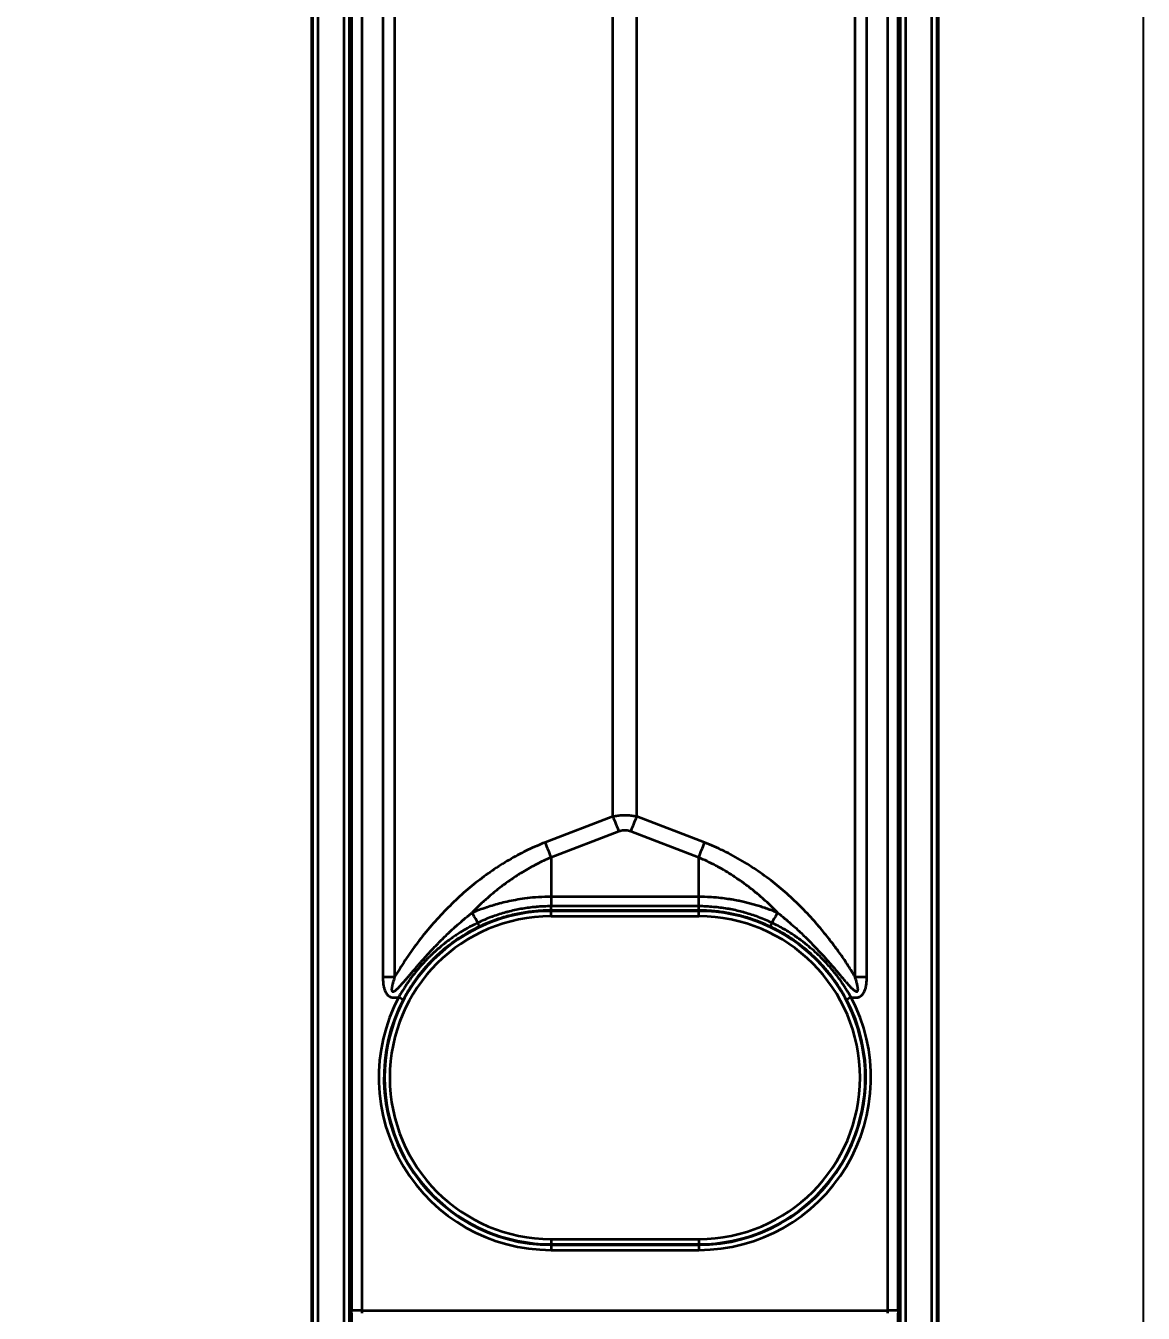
# Model space of a CAD drawing. Header units: millimetres. Extents: x 101 to 3000, y 150 to 4305.
# Drawn here: x 1036.5 to 1143.9, y 2972.5 to 3096.2 of the extents above; entities that cross this region are included whole.
import ezdxf

# ---------------------------------------------------------------- set-up
doc = ezdxf.new("R2010")
doc.units = ezdxf.units.MM
doc.header["$LTSCALE"] = 15
for name, color, linetype, lineweight in [('_Sichtbarkanten', 7, 'Continuous', 25), ('Bemaßung (ISO)', 7, 'Continuous', 25), ('Sichtbar schmal (ISO)', 7, 'Continuous', 35)]:
    doc.layers.add(name, color=color, linetype=linetype, lineweight=lineweight)
doc.styles.add('Notiztext (DIN)', font='verdana.ttf')
doc.dimstyles.new('Standard (DIN)', dxfattribs={"dimscale": 15, "dimtxt": 2.5, "dimasz": 2.5, "dimexe": 2, "dimexo": 4, "dimgap": 0.5, "dimtad": 1, "dimdec": 1, "dimrnd": 1e-08, "dimtxsty": 'Notiztext (DIN)', "dimcen": 0.09, "dimclrd": 256, "dimclre": 256, "dimclrt": 256, "dimadec": 0, "dimazin": 2, "dimtfac": 1, "dimtmove": 0, "dimatfit": 3, "dimfxl": 0, "dimtolj": 1, "dimtzin": 0, "dimlwd": -1, "dimlwe": -1, "dimarcsym": 0})

# ---------------------------------------------------------------- blocks, each defined once
blk = doc.blocks.new('*D76')
at = {"layer": 'Bemaßung (ISO)', "transparency": 16777216}
for p, q in [((973.93, 3475.15), (790.43, 3475.15)), ((820.43, 3437.65), (820.43, 2912.65)), ((1008.97, 2875.15), (790.43, 2875.15))]:
    blk.add_line(p, q, dxfattribs=at)
for points in [[(814.18, 3437.65), (826.68, 3437.65), (820.43, 3475.15)], [(814.18, 2912.65), (826.68, 2912.65), (820.43, 2875.15)]]:
    blk.add_solid(points, dxfattribs=at)
at = {"layer": 'Defpoints', "color": 0, "transparency": 16777216}
for p in [(1033.93, 3475.15), (820.43, 2875.15), (1068.97, 2875.15)]:
    blk.add_point(p, dxfattribs=at)
at = {"layer": 'Bemaßung (ISO)', "transparency": 16777216, "insert": (773.89, 3129.39), "char_height": 37.5, "attachment_point": 1, "rotation": 90, "style": 'Notiztext (DIN)'}
blk.add_mtext('\\A1;600', dxfattribs=at)
blk = doc.blocks.new('*D78')
at = {"layer": 'Bemaßung (ISO)', "transparency": 16777216}
for p, q in [((1009.08, 3425.14), (911.85, 3425.14)), ((941.85, 2362.66), (941.85, 3387.64)), ((1009.08, 2325.16), (911.85, 2325.16))]:
    blk.add_line(p, q, dxfattribs=at)
for points in [[(935.6, 3387.64), (948.1, 3387.64), (941.85, 3425.14)], [(935.6, 2362.66), (948.1, 2362.66), (941.85, 2325.16)]]:
    blk.add_solid(points, dxfattribs=at)
at = {"layer": 'Defpoints', "color": 0, "transparency": 16777216}
for p in [(941.85, 3425.14), (1069.08, 3425.14), (1069.08, 2325.16)]:
    blk.add_point(p, dxfattribs=at)
at = {"layer": 'Bemaßung (ISO)', "transparency": 16777216, "insert": (895.31, 2814.77), "char_height": 37.5, "attachment_point": 1, "rotation": 90, "style": 'Notiztext (DIN)'}
blk.add_mtext('\\A1;1100', dxfattribs=at)

msp = doc.modelspace()

# ---------------------------------------------------------------- linework, layer by layer
at = {"layer": '_Sichtbarkanten'}
for p, q in [((1143.93, 3475.15), (1143.93, 2275.15)), ((1063.93, 2328.35), (1063.93, 3421.95)), ((1124.23, 3421.95), (1124.23, 2328.35))]:
    msp.add_line(p, q, dxfattribs=at)
at = {"layer": 'Sichtbar schmal (ISO)'}
for p, q in [((1064.07, 2327.14), (1064.07, 3423.16)), ((1064.57, 3423.16), (1064.57, 2327.14)), ((1067.08, 2327.15), (1067.08, 3423.14)), ((1067.58, 3423.14), (1067.58, 2327.15)), ((1067.76, 3422.96), (1067.8, 2972.76)), ((1068.76, 3422.97), (1068.8, 2972.77)), ((1119.35, 2972.77), (1119.39, 3422.97)), ((1120.35, 2972.76), (1120.39, 3422.96)), ((1120.57, 2327.15), (1120.57, 3423.14)), ((1121.07, 3423.14), (1121.07, 2327.15)), ((1123.58, 2327.14), (1123.58, 3423.16)), ((1124.08, 3423.16), (1124.08, 2327.14)), ((1070.8, 3180.47), (1070.8, 3004.83)), ((1071.94, 3180.47), (1071.94, 3004.83)), ((1116.21, 3004.83), (1116.21, 3180.47)), ((1117.35, 3004.83), (1117.35, 3180.47)), ((1092.93, 3020.24), (1092.93, 3165.05)), ((1095.22, 3020.24), (1095.22, 3165.05)), ((1092.93, 3020.24), (1086.41, 3017.75)), ((1101.74, 3017.75), (1095.22, 3020.24)), ((1093.5, 3018.8), (1086.98, 3016.31)), ((1101.17, 3016.31), (1094.65, 3018.8)), ((1086.98, 3016.31), (1086.98, 3012.56)), ((1101.17, 3016.31), (1101.17, 3012.56)), ((1086.98, 3012.56), (1086.98, 3011.62)), ((1086.98, 3012.56), (1101.17, 3012.56)), ((1101.17, 3012.56), (1101.17, 3011.62)), ((1101.17, 3011.62), (1086.98, 3011.62)), ((1086.98, 3011.22), (1086.98, 3011.15)), ((1101.18, 3011.22), (1086.98, 3011.22)), ((1101.18, 3011.15), (1086.98, 3011.15)), ((1086.98, 3010.65), (1086.98, 3011.15)), ((1101.18, 3010.65), (1086.98, 3010.65)), ((1101.18, 3011.22), (1101.18, 3011.15)), ((1101.18, 3010.65), (1101.18, 3011.15)), ((1086.98, 2979.64), (1101.18, 2979.64)), ((1086.98, 2979.64), (1086.98, 2979.14)), ((1086.98, 2979.14), (1101.18, 2979.14)), ((1086.98, 2979.08), (1086.98, 2979.14)), ((1086.98, 2979.08), (1101.18, 2979.08)), ((1086.98, 2979.08), (1086.98, 2978.58)), ((1086.98, 2978.58), (1101.18, 2978.58)), ((1101.18, 2979.64), (1101.18, 2979.14)), ((1101.18, 2979.08), (1101.18, 2979.14)), ((1101.18, 2979.08), (1101.18, 2978.58)), ((1067.8, 2972.51), (1067.8, 2951.27)), ((1068.8, 2972.77), (1119.35, 2972.77)), ((1068.8, 2972.77), (1068.8, 2972.51)), ((1119.35, 2972.51), (1119.35, 2972.77)), ((1120.35, 2951.27), (1120.35, 2972.51))]:
    msp.add_line(p, q, dxfattribs=at)
for centre, radius, start, end in [((1086.98, 2995.15), 16.01, 90, 270), ((1086.98, 2995.15), 15.51, 90, 270), ((1101.18, 2995.15), 16.01, 270, 90), ((1101.18, 2995.15), 15.51, 270, 90), ((1086.98, 2995.15), 16.07, 152.1013, 270), ((1101.18, 2995.15), 16.07, 270, 27.8987)]:
    msp.add_arc(centre, radius, start, end, dxfattribs=at)
for centre, major_axis, ratio, start_param, end_param in [((1093.5, 3020.27), (1.79, -4.67), 0.108522, 4.67649, 4.988987), ((1094.65, 3020.27), (-1.79, -4.67), 0.108522, 1.294198, 1.606695), ((1086.98, 3017.77), (1.79, -4.67), 0.108522, 4.67649, 4.988987), ((1101.17, 3017.77), (-1.79, -4.67), 0.108522, 1.294199, 1.606695), ((1080.93, 3008.13), (4.74, -8.81), 0.002481, 1.786532, 1.903747), ((1086.98, 3011.72), (-0.005, -0.5), 0.011364, 0.017589, 1.371233), ((1107.22, 3008.13), (-4.74, -8.81), 0.002481, 4.379443, 4.496653), ((1079.89, 3010.12), (0.214, -0.452), 0.008852, 0.017454, 1.355226), ((1108.26, 3010.12), (-0.214, -0.452), 0.008851, 4.927961, 6.265731), ((1070.8, 3004.77), (-10, 0), 0.005236, 4.598022, 4.712389), ((1117.35, 3004.77), (10, 0), 0.005236, 1.570796, 1.685164), ((1086.98, 2995.15), (-11.14, -12.26), 0.999999, 4.962786, 7.020508), ((1072.33, 3002.9), (0.442, -0.234), 0.004626, 4.714841, 6.265732), ((1101.18, 2995.15), (-11.77, 11.66), 0.999999, 2.351668, 4.409388), ((1115.82, 3002.9), (-0.442, -0.234), 0.004631, 0.017453, 1.568349), ((1068.8, 2972.76), (-1, 0), 0.005236, 4.712384, 6.265732), ((1066.85, 2972.49), (0, 51.66), 0.018401, 4.712669, 4.717636), ((1119.35, 2972.76), (1, 0), 0.005236, 0.017454, 1.570801), ((1121.3, 2972.49), (0, 51.65), 0.018399, 1.565548, 1.570516)]:
    msp.add_ellipse(centre, major_axis=major_axis, ratio=ratio, start_param=start_param, end_param=end_param, dxfattribs=at)
for points, knots in [([(1095.22, 3020.24), (1095.06, 3020.27), (1094.91, 3020.29), (1094.75, 3020.31), (1094.6, 3020.33), (1094.45, 3020.34), (1094.3, 3020.34), (1094.15, 3020.35), (1094, 3020.35), (1093.85, 3020.34), (1093.7, 3020.34), (1093.55, 3020.33), (1093.4, 3020.31), (1093.24, 3020.29), (1093.09, 3020.27), (1092.93, 3020.24)], [0.000001, 0.000001, 0.000001, 0.000001, 0.2, 0.2, 0.2, 0.4, 0.4, 0.4, 0.6, 0.6, 0.6, 0.8, 0.8, 0.8, 1, 1, 1, 1]), ([(1094.65, 3018.8), (1094.57, 3018.83), (1094.41, 3018.88), (1094.19, 3018.91), (1093.96, 3018.91), (1093.74, 3018.88), (1093.58, 3018.83), (1093.5, 3018.8)], [0.0000019, 0.0000019, 0.0000019, 0.0000019, 0.2, 0.4, 0.6, 0.8, 1, 1, 1, 1]), ([(1116.21, 3004.83), (1116, 3005.18), (1115.56, 3005.9), (1114.82, 3007.01), (1113.95, 3008.2), (1112.91, 3009.5), (1111.66, 3010.91), (1110.23, 3012.34), (1108.69, 3013.68), (1107.13, 3014.86), (1105.42, 3015.98), (1103.58, 3016.98), (1102.36, 3017.51), (1101.74, 3017.75)], [0, 0, 0, 0, 0.0909091, 0.1818182, 0.2727273, 0.3636364, 0.4545455, 0.5454545, 0.6363636, 0.7272727, 0.8181818, 0.9090909, 1, 1, 1, 1]), ([(1086.98, 3016.31), (1086.5, 3016.11), (1086.02, 3015.89), (1085.55, 3015.64), (1085.5, 3015.62), (1085.46, 3015.6), (1085.41, 3015.57), (1084.98, 3015.35), (1084.55, 3015.1), (1084.13, 3014.84), (1084.04, 3014.79), (1083.95, 3014.73), (1083.86, 3014.67), (1083.48, 3014.43), (1083.1, 3014.18), (1082.73, 3013.91), (1082.59, 3013.81), (1082.46, 3013.71), (1082.32, 3013.61), (1082, 3013.36), (1081.68, 3013.11), (1081.37, 3012.85), (1081.19, 3012.7), (1081, 3012.54), (1080.83, 3012.38), (1080.56, 3012.15), (1080.3, 3011.91), (1080.05, 3011.67), (1079.83, 3011.46), (1079.61, 3011.24), (1079.4, 3011.02)], [0, 0, 0, 0, 0.182625, 0.182625, 0.182625, 0.2, 0.2, 0.2, 0.364832, 0.364832, 0.364832, 0.4, 0.4, 0.4, 0.545867, 0.545867, 0.545867, 0.6, 0.6, 0.6, 0.726433, 0.726433, 0.726433, 0.8, 0.8, 0.8, 0.907564, 0.907564, 0.907564, 1, 1, 1, 1]), ([(1108.75, 3011.02), (1108.53, 3011.25), (1108.3, 3011.47), (1108.08, 3011.69), (1107.86, 3011.9), (1107.64, 3012.11), (1107.41, 3012.31), (1107.13, 3012.56), (1106.84, 3012.81), (1106.54, 3013.05), (1106.37, 3013.19), (1106.19, 3013.33), (1106, 3013.48), (1105.63, 3013.76), (1105.25, 3014.03), (1104.86, 3014.3), (1104.73, 3014.39), (1104.6, 3014.48), (1104.47, 3014.56), (1104, 3014.86), (1103.52, 3015.15), (1103.03, 3015.42), (1102.97, 3015.45), (1102.9, 3015.49), (1102.83, 3015.52), (1102.28, 3015.82), (1101.72, 3016.08), (1101.17, 3016.31)], [0.0000008, 0.0000008, 0.0000008, 0.0000008, 0.102028, 0.102028, 0.102028, 0.2, 0.2, 0.2, 0.3250928, 0.3250928, 0.3250928, 0.4, 0.4, 0.4, 0.550481, 0.550481, 0.550481, 0.6, 0.6, 0.6, 0.7753788, 0.7753788, 0.7753788, 0.8, 0.8, 0.8, 1, 1, 1, 1]), ([(1079.4, 3011.02), (1079.63, 3011.12), (1079.86, 3011.21), (1080.09, 3011.3), (1080.32, 3011.38), (1080.55, 3011.46), (1080.78, 3011.54), (1080.79, 3011.54), (1080.79, 3011.54), (1080.8, 3011.54), (1081.02, 3011.62), (1081.25, 3011.69), (1081.47, 3011.76), (1081.48, 3011.76), (1081.49, 3011.76), (1081.5, 3011.76), (1081.73, 3011.83), (1081.95, 3011.89), (1082.18, 3011.95), (1082.19, 3011.95), (1082.2, 3011.96), (1082.21, 3011.96), (1082.45, 3012.02), (1082.69, 3012.08), (1082.95, 3012.13), (1082.95, 3012.13), (1082.96, 3012.13), (1082.97, 3012.14), (1083.23, 3012.19), (1083.5, 3012.24), (1083.79, 3012.29), (1084.08, 3012.34), (1084.39, 3012.39), (1084.71, 3012.42), (1084.72, 3012.43), (1084.73, 3012.43), (1084.74, 3012.43), (1085.06, 3012.47), (1085.4, 3012.5), (1085.77, 3012.52), (1085.78, 3012.52), (1085.79, 3012.52), (1085.8, 3012.52), (1086.17, 3012.55), (1086.57, 3012.56), (1086.98, 3012.56)], [0, 0, 0, 0, 0.111111, 0.111111, 0.111111, 0.220099, 0.220099, 0.220099, 0.222222, 0.222222, 0.222222, 0.328774, 0.328774, 0.328774, 0.333333, 0.333333, 0.333333, 0.43952, 0.43952, 0.43952, 0.444444, 0.444444, 0.444444, 0.552363, 0.552363, 0.552363, 0.555556, 0.555556, 0.555556, 0.666667, 0.666667, 0.666667, 0.777778, 0.777778, 0.777778, 0.780862, 0.780862, 0.780862, 0.888889, 0.888889, 0.888889, 0.892355, 0.892355, 0.892355, 1, 1, 1, 1]), ([(1101.17, 3012.56), (1101.56, 3012.56), (1101.93, 3012.55), (1102.28, 3012.53), (1102.32, 3012.52), (1102.35, 3012.52), (1102.38, 3012.52), (1102.7, 3012.5), (1103, 3012.47), (1103.28, 3012.44), (1103.33, 3012.44), (1103.38, 3012.43), (1103.44, 3012.42), (1103.69, 3012.39), (1103.93, 3012.36), (1104.16, 3012.32), (1104.23, 3012.31), (1104.29, 3012.3), (1104.36, 3012.29), (1104.57, 3012.26), (1104.77, 3012.22), (1104.96, 3012.18), (1105.03, 3012.17), (1105.11, 3012.15), (1105.18, 3012.14), (1105.36, 3012.1), (1105.53, 3012.06), (1105.7, 3012.02), (1105.78, 3012), (1105.86, 3011.98), (1105.93, 3011.96), (1106.1, 3011.92), (1106.26, 3011.88), (1106.41, 3011.83), (1106.49, 3011.81), (1106.57, 3011.79), (1106.65, 3011.76), (1106.81, 3011.72), (1106.97, 3011.67), (1107.13, 3011.62), (1107.2, 3011.59), (1107.28, 3011.57), (1107.35, 3011.54), (1107.54, 3011.48), (1107.72, 3011.42), (1107.9, 3011.35), (1107.95, 3011.33), (1108, 3011.32), (1108.06, 3011.3), (1108.29, 3011.21), (1108.52, 3011.12), (1108.75, 3011.02)], [0, 0, 0, 0, 0.1016443, 0.1016443, 0.1016443, 0.1111111, 0.1111111, 0.1111111, 0.2044614, 0.2044614, 0.2044614, 0.2222222, 0.2222222, 0.2222222, 0.3083534, 0.3083534, 0.3083534, 0.3333333, 0.3333333, 0.3333333, 0.4135371, 0.4135371, 0.4135371, 0.4444444, 0.4444444, 0.4444444, 0.5207013, 0.5207013, 0.5207013, 0.5555556, 0.5555556, 0.5555556, 0.629611, 0.629611, 0.629611, 0.6666667, 0.6666667, 0.6666667, 0.7421146, 0.7421146, 0.7421146, 0.7777778, 0.7777778, 0.7777778, 0.8634349, 0.8634349, 0.8634349, 0.8888889, 0.8888889, 0.8888889, 0.9999989, 0.9999989, 0.9999989, 0.9999989]), ([(1071.94, 3004.83), (1071.92, 3004.76), (1071.9, 3004.69), (1071.88, 3004.63), (1071.86, 3004.57), (1071.84, 3004.51), (1071.82, 3004.46), (1071.8, 3004.4), (1071.79, 3004.35), (1071.77, 3004.3), (1071.77, 3004.29), (1071.77, 3004.29), (1071.77, 3004.28), (1071.76, 3004.24), (1071.75, 3004.19), (1071.73, 3004.15), (1071.73, 3004.14), (1071.73, 3004.14), (1071.73, 3004.13), (1071.72, 3004.09), (1071.71, 3004.05), (1071.7, 3004.01), (1071.7, 3004.01), (1071.7, 3004), (1071.7, 3004), (1071.69, 3003.96), (1071.69, 3003.92), (1071.68, 3003.89), (1071.68, 3003.89), (1071.68, 3003.88), (1071.68, 3003.88), (1071.67, 3003.84), (1071.67, 3003.81), (1071.66, 3003.78), (1071.66, 3003.78), (1071.66, 3003.77), (1071.66, 3003.77), (1071.66, 3003.74), (1071.66, 3003.71), (1071.65, 3003.69), (1071.65, 3003.68), (1071.65, 3003.68), (1071.65, 3003.67), (1071.65, 3003.65), (1071.65, 3003.63), (1071.65, 3003.61), (1071.65, 3003.6), (1071.66, 3003.6), (1071.66, 3003.59), (1071.66, 3003.57), (1071.66, 3003.55), (1071.66, 3003.54), (1071.66, 3003.53), (1071.66, 3003.53), (1071.66, 3003.53), (1071.67, 3003.51), (1071.67, 3003.5), (1071.68, 3003.49), (1071.68, 3003.48), (1071.68, 3003.48), (1071.68, 3003.48), (1071.69, 3003.47), (1071.69, 3003.46), (1071.7, 3003.45), (1071.71, 3003.44), (1071.71, 3003.43), (1071.72, 3003.43), (1071.73, 3003.43), (1071.73, 3003.43), (1071.73, 3003.42), (1071.74, 3003.42), (1071.75, 3003.42), (1071.76, 3003.42), (1071.76, 3003.42), (1071.77, 3003.42), (1071.77, 3003.42), (1071.78, 3003.42), (1071.79, 3003.42), (1071.8, 3003.42), (1071.81, 3003.42), (1071.81, 3003.42), (1071.82, 3003.42), (1071.83, 3003.43), (1071.84, 3003.43), (1071.86, 3003.44), (1071.87, 3003.44), (1071.87, 3003.44), (1071.88, 3003.45), (1071.9, 3003.45), (1071.91, 3003.46), (1071.93, 3003.47), (1071.94, 3003.48), (1071.95, 3003.48), (1071.95, 3003.49), (1071.97, 3003.5), (1071.99, 3003.51), (1072.01, 3003.53), (1072.02, 3003.53), (1072.03, 3003.54), (1072.04, 3003.55), (1072.06, 3003.57), (1072.08, 3003.58), (1072.09, 3003.6), (1072.11, 3003.61), (1072.12, 3003.62), (1072.14, 3003.63), (1072.15, 3003.65), (1072.17, 3003.67), (1072.19, 3003.69), (1072.21, 3003.7), (1072.22, 3003.72), (1072.24, 3003.73), (1072.26, 3003.75), (1072.28, 3003.77), (1072.3, 3003.79), (1072.32, 3003.81), (1072.34, 3003.83), (1072.35, 3003.85), (1072.37, 3003.87), (1072.39, 3003.89), (1072.42, 3003.91), (1072.44, 3003.93), (1072.46, 3003.95), (1072.48, 3003.98), (1072.5, 3004), (1072.52, 3004.02), (1072.54, 3004.05), (1072.56, 3004.07), (1072.58, 3004.09), (1072.61, 3004.12), (1072.63, 3004.14), (1072.65, 3004.17), (1072.67, 3004.19), (1072.7, 3004.22), (1072.72, 3004.25), (1072.75, 3004.28), (1072.77, 3004.3), (1072.79, 3004.33), (1072.82, 3004.36), (1072.85, 3004.39), (1072.87, 3004.42), (1072.9, 3004.46), (1072.93, 3004.48), (1072.95, 3004.51), (1072.97, 3004.54), (1073.01, 3004.58), (1073.04, 3004.61), (1073.07, 3004.65), (1073.1, 3004.68), (1073.12, 3004.71), (1073.15, 3004.74), (1073.18, 3004.78), (1073.22, 3004.82), (1073.26, 3004.87), (1073.28, 3004.9), (1073.31, 3004.93), (1073.33, 3004.96), (1073.37, 3005.01), (1073.42, 3005.06), (1073.46, 3005.11), (1073.49, 3005.14), (1073.51, 3005.17), (1073.54, 3005.2), (1073.59, 3005.26), (1073.63, 3005.31), (1073.68, 3005.37), (1073.71, 3005.4), (1073.74, 3005.43), (1073.77, 3005.47), (1073.82, 3005.53), (1073.87, 3005.59), (1073.93, 3005.65), (1073.96, 3005.69), (1073.99, 3005.72), (1074.01, 3005.75), (1074.07, 3005.82), (1074.14, 3005.9), (1074.2, 3005.97), (1074.23, 3006), (1074.26, 3006.04), (1074.29, 3006.07), (1074.36, 3006.15), (1074.43, 3006.23), (1074.5, 3006.31), (1074.53, 3006.35), (1074.56, 3006.38), (1074.59, 3006.42), (1074.67, 3006.5), (1074.75, 3006.59), (1074.83, 3006.69), (1074.87, 3006.72), (1074.9, 3006.76), (1074.93, 3006.79), (1075.02, 3006.89), (1075.11, 3006.99), (1075.2, 3007.09), (1075.23, 3007.12), (1075.26, 3007.16), (1075.3, 3007.19), (1075.39, 3007.3), (1075.5, 3007.41), (1075.61, 3007.52), (1075.64, 3007.56), (1075.67, 3007.59), (1075.7, 3007.62), (1075.81, 3007.74), (1075.93, 3007.86), (1076.05, 3007.99), (1076.09, 3008.02), (1076.12, 3008.05), (1076.15, 3008.09), (1076.28, 3008.22), (1076.41, 3008.36), (1076.56, 3008.5), (1076.59, 3008.53), (1076.62, 3008.56), (1076.65, 3008.59), (1076.8, 3008.74), (1076.96, 3008.89), (1077.12, 3009.04), (1077.15, 3009.07), (1077.18, 3009.1), (1077.22, 3009.13), (1077.39, 3009.3), (1077.57, 3009.46), (1077.76, 3009.64), (1077.79, 3009.66), (1077.82, 3009.69), (1077.85, 3009.72), (1078.05, 3009.9), (1078.27, 3010.08), (1078.49, 3010.27), (1078.52, 3010.3), (1078.55, 3010.32), (1078.58, 3010.35), (1078.81, 3010.55), (1079.06, 3010.75), (1079.32, 3010.96), (1079.35, 3010.98), (1079.37, 3011), (1079.4, 3011.02)], [0.0000001, 0.0000001, 0.0000001, 0.0000001, 0.0238095, 0.0238095, 0.0238095, 0.047619, 0.047619, 0.047619, 0.0714286, 0.0714286, 0.0714286, 0.0730127, 0.0730127, 0.0730127, 0.0952381, 0.0952381, 0.0952381, 0.0973507, 0.0973507, 0.0973507, 0.1190476, 0.1190476, 0.1190476, 0.1216896, 0.1216896, 0.1216896, 0.1428571, 0.1428571, 0.1428571, 0.1460276, 0.1460276, 0.1460276, 0.1666667, 0.1666667, 0.1666667, 0.1703621, 0.1703621, 0.1703621, 0.1904762, 0.1904762, 0.1904762, 0.1946987, 0.1946987, 0.1946987, 0.2142857, 0.2142857, 0.2142857, 0.2190284, 0.2190284, 0.2190284, 0.2380952, 0.2380952, 0.2380952, 0.2433864, 0.2433864, 0.2433864, 0.2619048, 0.2619048, 0.2619048, 0.2677376, 0.2677376, 0.2677376, 0.2857143, 0.2857143, 0.2857143, 0.3095238, 0.3095238, 0.3095238, 0.3164236, 0.3164236, 0.3164236, 0.3333333, 0.3333333, 0.3333333, 0.3406994, 0.3406994, 0.3406994, 0.3571429, 0.3571429, 0.3571429, 0.3650638, 0.3650638, 0.3650638, 0.3809524, 0.3809524, 0.3809524, 0.3893975, 0.3893975, 0.3893975, 0.4047619, 0.4047619, 0.4047619, 0.4137375, 0.4137375, 0.4137375, 0.4285714, 0.4285714, 0.4285714, 0.4380692, 0.4380692, 0.4380692, 0.452381, 0.452381, 0.452381, 0.4624086, 0.4624086, 0.4624086, 0.4761905, 0.4761905, 0.4761905, 0.486752, 0.486752, 0.486752, 0.5, 0.5, 0.5, 0.5110934, 0.5110934, 0.5110934, 0.5238095, 0.5238095, 0.5238095, 0.5354248, 0.5354248, 0.5354248, 0.547619, 0.547619, 0.547619, 0.5597604, 0.5597604, 0.5597604, 0.5714286, 0.5714286, 0.5714286, 0.5840976, 0.5840976, 0.5840976, 0.5952381, 0.5952381, 0.5952381, 0.6084343, 0.6084343, 0.6084343, 0.6190476, 0.6190476, 0.6190476, 0.6327721, 0.6327721, 0.6327721, 0.6428571, 0.6428571, 0.6428571, 0.6571107, 0.6571107, 0.6571107, 0.6666667, 0.6666667, 0.6666667, 0.6814471, 0.6814471, 0.6814471, 0.6904762, 0.6904762, 0.6904762, 0.7057831, 0.7057831, 0.7057831, 0.7142857, 0.7142857, 0.7142857, 0.7301199, 0.7301199, 0.7301199, 0.7380952, 0.7380952, 0.7380952, 0.7544561, 0.7544561, 0.7544561, 0.7619048, 0.7619048, 0.7619048, 0.7787963, 0.7787963, 0.7787963, 0.7857143, 0.7857143, 0.7857143, 0.8031373, 0.8031373, 0.8031373, 0.8095238, 0.8095238, 0.8095238, 0.8274718, 0.8274718, 0.8274718, 0.8333333, 0.8333333, 0.8333333, 0.8518048, 0.8518048, 0.8518048, 0.8571429, 0.8571429, 0.8571429, 0.8761424, 0.8761424, 0.8761424, 0.8809524, 0.8809524, 0.8809524, 0.9004803, 0.9004803, 0.9004803, 0.9047619, 0.9047619, 0.9047619, 0.9248188, 0.9248188, 0.9248188, 0.9285714, 0.9285714, 0.9285714, 0.9491553, 0.9491553, 0.9491553, 0.952381, 0.952381, 0.952381, 0.9734971, 0.9734971, 0.9734971, 0.9761905, 0.9761905, 0.9761905, 0.9978199, 0.9978199, 0.9978199, 0.9999998, 0.9999998, 0.9999998, 0.9999998]), ([(1086.98, 3011.62), (1086.51, 3011.62), (1086.03, 3011.6), (1085.55, 3011.56), (1085.55, 3011.56), (1085.54, 3011.56), (1085.53, 3011.55), (1085.09, 3011.52), (1084.66, 3011.46), (1084.22, 3011.39), (1084.18, 3011.38), (1084.13, 3011.37), (1084.09, 3011.36), (1083.66, 3011.29), (1083.25, 3011.19), (1082.83, 3011.09), (1082.78, 3011.07), (1082.72, 3011.06), (1082.66, 3011.04), (1082.23, 3010.92), (1081.81, 3010.79), (1081.39, 3010.64), (1081.35, 3010.62), (1081.31, 3010.61), (1081.28, 3010.6), (1080.82, 3010.43), (1080.37, 3010.24), (1079.94, 3010.03)], [0, 0, 0, 0, 0.1969192, 0.1969192, 0.1969192, 0.2, 0.2, 0.2, 0.3810174, 0.3810174, 0.3810174, 0.4, 0.4, 0.4, 0.5757978, 0.5757978, 0.5757978, 0.6, 0.6, 0.6, 0.7835432, 0.7835432, 0.7835432, 0.8, 0.8, 0.8, 0.9999991, 0.9999991, 0.9999991, 0.9999991]), ([(1086.98, 3011.22), (1086.5, 3011.22), (1086.03, 3011.2), (1085.56, 3011.15), (1085.09, 3011.11), (1084.62, 3011.05), (1084.15, 3010.97), (1083.68, 3010.88), (1083.22, 3010.78), (1082.76, 3010.66), (1082.3, 3010.53), (1081.85, 3010.39), (1081.41, 3010.22), (1080.96, 3010.06), (1080.53, 3009.88), (1080.1, 3009.67)], [0, 0, 0, 0, 0.2, 0.2, 0.2, 0.4, 0.4, 0.4, 0.6, 0.6, 0.6, 0.8, 0.8, 0.8, 1, 1, 1, 1]), ([(1101.17, 3011.62), (1101.17, 3011.57), (1101.17, 3011.53), (1101.17, 3011.49), (1101.17, 3011.45), (1101.17, 3011.41), (1101.17, 3011.38), (1101.17, 3011.35), (1101.17, 3011.32), (1101.17, 3011.29), (1101.17, 3011.27), (1101.17, 3011.25), (1101.17, 3011.24), (1101.17, 3011.22), (1101.17, 3011.22), (1101.18, 3011.22)], [0, 0, 0, 0, 0.2, 0.2, 0.2, 0.4, 0.4, 0.4, 0.6, 0.6, 0.6, 0.8, 0.8, 0.8, 1, 1, 1, 1]), ([(1108.21, 3010.03), (1107.79, 3010.23), (1107.35, 3010.42), (1106.9, 3010.58), (1106.89, 3010.59), (1106.88, 3010.59), (1106.87, 3010.6), (1106.47, 3010.75), (1106.05, 3010.88), (1105.63, 3011), (1105.58, 3011.01), (1105.54, 3011.03), (1105.49, 3011.04), (1105.08, 3011.15), (1104.67, 3011.25), (1104.25, 3011.33), (1104.19, 3011.34), (1104.13, 3011.35), (1104.07, 3011.36), (1103.63, 3011.44), (1103.19, 3011.5), (1102.75, 3011.54), (1102.71, 3011.55), (1102.66, 3011.55), (1102.62, 3011.55), (1102.13, 3011.6), (1101.65, 3011.62), (1101.17, 3011.62)], [0, 0, 0, 0, 0.195725, 0.195725, 0.195725, 0.2, 0.2, 0.2, 0.379749, 0.379749, 0.379749, 0.4, 0.4, 0.4, 0.574221, 0.574221, 0.574221, 0.6, 0.6, 0.6, 0.78173, 0.78173, 0.78173, 0.8, 0.8, 0.8, 1, 1, 1, 1]), ([(1108.05, 3009.67), (1107.63, 3009.87), (1107.2, 3010.05), (1106.77, 3010.21), (1106.76, 3010.22), (1106.75, 3010.22), (1106.74, 3010.22), (1106.34, 3010.37), (1105.94, 3010.5), (1105.52, 3010.62), (1105.48, 3010.63), (1105.43, 3010.64), (1105.39, 3010.65), (1104.99, 3010.76), (1104.58, 3010.86), (1104.18, 3010.93), (1104.12, 3010.95), (1104.06, 3010.96), (1104, 3010.97), (1103.58, 3011.04), (1103.14, 3011.1), (1102.71, 3011.14), (1102.67, 3011.15), (1102.63, 3011.15), (1102.59, 3011.15), (1102.12, 3011.2), (1101.65, 3011.22), (1101.18, 3011.22)], [0, 0, 0, 0, 0.1959842, 0.1959842, 0.1959842, 0.2, 0.2, 0.2, 0.3802491, 0.3802491, 0.3802491, 0.4, 0.4, 0.4, 0.574976, 0.574976, 0.574976, 0.6, 0.6, 0.6, 0.782757, 0.782757, 0.782757, 0.8, 0.8, 0.8, 1, 1, 1, 1]), ([(1108.75, 3011.02), (1108.99, 3010.83), (1109.22, 3010.65), (1109.44, 3010.46), (1109.51, 3010.4), (1109.58, 3010.34), (1109.65, 3010.28), (1109.8, 3010.16), (1109.94, 3010.03), (1110.08, 3009.91), (1110.29, 3009.73), (1110.49, 3009.55), (1110.69, 3009.36), (1110.85, 3009.21), (1111.01, 3009.06), (1111.17, 3008.91), (1111.2, 3008.88), (1111.23, 3008.85), (1111.27, 3008.82), (1111.46, 3008.63), (1111.65, 3008.45), (1111.83, 3008.26), (1112.01, 3008.08), (1112.19, 3007.9), (1112.36, 3007.72), (1112.39, 3007.68), (1112.43, 3007.65), (1112.46, 3007.61), (1112.59, 3007.48), (1112.71, 3007.35), (1112.83, 3007.22), (1112.97, 3007.07), (1113.1, 3006.92), (1113.23, 3006.79), (1113.34, 3006.66), (1113.45, 3006.54), (1113.55, 3006.42), (1113.56, 3006.41), (1113.57, 3006.4), (1113.57, 3006.4), (1113.68, 3006.28), (1113.78, 3006.16), (1113.88, 3006.05), (1113.98, 3005.94), (1114.07, 3005.83), (1114.16, 3005.73), (1114.24, 3005.63), (1114.32, 3005.54), (1114.4, 3005.45), (1114.44, 3005.4), (1114.47, 3005.36), (1114.51, 3005.32), (1114.55, 3005.27), (1114.59, 3005.23), (1114.62, 3005.19), (1114.69, 3005.11), (1114.76, 3005.03), (1114.82, 3004.95), (1114.88, 3004.88), (1114.94, 3004.81), (1115, 3004.74), (1115.06, 3004.68), (1115.11, 3004.61), (1115.17, 3004.55), (1115.22, 3004.49), (1115.27, 3004.43), (1115.32, 3004.38), (1115.35, 3004.34), (1115.38, 3004.31), (1115.41, 3004.27), (1115.42, 3004.26), (1115.44, 3004.24), (1115.45, 3004.22), (1115.5, 3004.17), (1115.54, 3004.12), (1115.58, 3004.08), (1115.62, 3004.03), (1115.66, 3003.99), (1115.7, 3003.95), (1115.74, 3003.91), (1115.77, 3003.87), (1115.81, 3003.83), (1115.84, 3003.8), (1115.88, 3003.76), (1115.91, 3003.73), (1115.94, 3003.7), (1115.98, 3003.67), (1116.01, 3003.64), (1116.04, 3003.61), (1116.07, 3003.59), (1116.09, 3003.57), (1116.12, 3003.54), (1116.15, 3003.52), (1116.17, 3003.51), (1116.2, 3003.49), (1116.22, 3003.47), (1116.24, 3003.46), (1116.26, 3003.45), (1116.28, 3003.44), (1116.3, 3003.43), (1116.32, 3003.42), (1116.34, 3003.42), (1116.35, 3003.42), (1116.37, 3003.41), (1116.38, 3003.42), (1116.4, 3003.42), (1116.41, 3003.42), (1116.42, 3003.42), (1116.43, 3003.43), (1116.44, 3003.44), (1116.45, 3003.44), (1116.46, 3003.45), (1116.46, 3003.47), (1116.47, 3003.48), (1116.48, 3003.49), (1116.48, 3003.51), (1116.49, 3003.53), (1116.49, 3003.55), (1116.49, 3003.57), (1116.5, 3003.6), (1116.5, 3003.63), (1116.5, 3003.65), (1116.5, 3003.68), (1116.49, 3003.72), (1116.49, 3003.75), (1116.49, 3003.79), (1116.48, 3003.82), (1116.48, 3003.86), (1116.47, 3003.9), (1116.46, 3003.95), (1116.45, 3003.99), (1116.44, 3004.04), (1116.43, 3004.09), (1116.42, 3004.14), (1116.4, 3004.19), (1116.39, 3004.25), (1116.37, 3004.3), (1116.36, 3004.36), (1116.34, 3004.42), (1116.32, 3004.48), (1116.3, 3004.55), (1116.28, 3004.61), (1116.26, 3004.66), (1116.25, 3004.71), (1116.23, 3004.76), (1116.22, 3004.78), (1116.21, 3004.8), (1116.21, 3004.83)], [0, 0, 0, 0, 0.02381, 0.02381, 0.02381, 0.031593, 0.031593, 0.031593, 0.047619, 0.047619, 0.047619, 0.071429, 0.071429, 0.071429, 0.090988, 0.090988, 0.090988, 0.095238, 0.095238, 0.095238, 0.119048, 0.119048, 0.119048, 0.142857, 0.142857, 0.142857, 0.147849, 0.147849, 0.147849, 0.166667, 0.166667, 0.166667, 0.190476, 0.190476, 0.190476, 0.212882, 0.212882, 0.212882, 0.214286, 0.214286, 0.214286, 0.238095, 0.238095, 0.238095, 0.261905, 0.261905, 0.261905, 0.285714, 0.285714, 0.285714, 0.297375, 0.297375, 0.297375, 0.309524, 0.309524, 0.309524, 0.333333, 0.333333, 0.333333, 0.357143, 0.357143, 0.357143, 0.380952, 0.380952, 0.380952, 0.404762, 0.404762, 0.404762, 0.420007, 0.420007, 0.420007, 0.428571, 0.428571, 0.428571, 0.452381, 0.452381, 0.452381, 0.47619, 0.47619, 0.47619, 0.5, 0.5, 0.5, 0.52381, 0.52381, 0.52381, 0.547619, 0.547619, 0.547619, 0.571429, 0.571429, 0.571429, 0.595238, 0.595238, 0.595238, 0.619048, 0.619048, 0.619048, 0.642857, 0.642857, 0.642857, 0.666667, 0.666667, 0.666667, 0.690476, 0.690476, 0.690476, 0.714286, 0.714286, 0.714286, 0.738095, 0.738095, 0.738095, 0.761905, 0.761905, 0.761905, 0.785714, 0.785714, 0.785714, 0.809524, 0.809524, 0.809524, 0.833333, 0.833333, 0.833333, 0.857143, 0.857143, 0.857143, 0.880952, 0.880952, 0.880952, 0.904762, 0.904762, 0.904762, 0.928571, 0.928571, 0.928571, 0.952381, 0.952381, 0.952381, 0.97619, 0.97619, 0.97619, 0.992928, 0.992928, 0.992928, 1, 1, 1, 1]), ([(1079.94, 3010.03), (1079.91, 3010.02), (1079.88, 3010), (1079.85, 3009.99), (1079.52, 3009.83), (1079.22, 3009.67), (1078.93, 3009.51), (1078.88, 3009.48), (1078.82, 3009.45), (1078.77, 3009.42), (1078.54, 3009.29), (1078.33, 3009.16), (1078.13, 3009.03), (1078.01, 3008.95), (1077.89, 3008.88), (1077.78, 3008.8), (1077.66, 3008.72), (1077.54, 3008.64), (1077.43, 3008.56), (1077.26, 3008.44), (1077.09, 3008.32), (1076.93, 3008.19), (1076.89, 3008.16), (1076.85, 3008.13), (1076.81, 3008.1), (1076.62, 3007.96), (1076.44, 3007.81), (1076.27, 3007.67), (1076.25, 3007.65), (1076.23, 3007.63), (1076.21, 3007.61), (1076.06, 3007.49), (1075.93, 3007.37), (1075.8, 3007.25), (1075.72, 3007.18), (1075.66, 3007.12), (1075.59, 3007.06), (1075.51, 3006.99), (1075.44, 3006.92), (1075.37, 3006.85), (1075.26, 3006.74), (1075.15, 3006.63), (1075.05, 3006.53), (1075.03, 3006.51), (1075.01, 3006.49), (1074.99, 3006.46), (1074.87, 3006.34), (1074.76, 3006.22), (1074.65, 3006.1), (1074.63, 3006.08), (1074.61, 3006.06), (1074.59, 3006.03), (1074.51, 3005.94), (1074.42, 3005.85), (1074.35, 3005.76), (1074.29, 3005.69), (1074.24, 3005.63), (1074.19, 3005.57), (1074.15, 3005.53), (1074.11, 3005.48), (1074.08, 3005.44), (1073.99, 3005.34), (1073.91, 3005.24), (1073.84, 3005.14), (1073.76, 3005.04), (1073.69, 3004.95), (1073.62, 3004.86), (1073.59, 3004.82), (1073.56, 3004.77), (1073.53, 3004.73), (1073.49, 3004.69), (1073.46, 3004.64), (1073.43, 3004.6), (1073.37, 3004.51), (1073.31, 3004.43), (1073.26, 3004.35), (1073.2, 3004.28), (1073.15, 3004.2), (1073.09, 3004.12), (1073.07, 3004.08), (1073.04, 3004.04), (1073.02, 3004.01), (1072.99, 3003.97), (1072.97, 3003.94), (1072.95, 3003.9), (1072.9, 3003.83), (1072.86, 3003.76), (1072.82, 3003.7), (1072.81, 3003.69), (1072.81, 3003.69), (1072.81, 3003.69), (1072.77, 3003.62), (1072.73, 3003.56), (1072.69, 3003.5), (1072.67, 3003.46), (1072.65, 3003.43), (1072.63, 3003.4), (1072.61, 3003.36), (1072.59, 3003.33), (1072.57, 3003.3), (1072.53, 3003.24), (1072.5, 3003.19), (1072.47, 3003.13), (1072.46, 3003.12), (1072.46, 3003.11), (1072.45, 3003.1), (1072.41, 3003.03), (1072.37, 3002.96), (1072.33, 3002.9)], [0, 0, 0, 0, 0.004368, 0.004368, 0.004368, 0.052971, 0.052971, 0.052971, 0.0625, 0.0625, 0.0625, 0.101342, 0.101342, 0.101342, 0.125, 0.125, 0.125, 0.149451, 0.149451, 0.149451, 0.1875, 0.1875, 0.1875, 0.197052, 0.197052, 0.197052, 0.244128, 0.244128, 0.244128, 0.25, 0.25, 0.25, 0.290703, 0.290703, 0.290703, 0.3125, 0.3125, 0.3125, 0.336946, 0.336946, 0.336946, 0.375, 0.375, 0.375, 0.383057, 0.383057, 0.383057, 0.428938, 0.428938, 0.428938, 0.4375, 0.4375, 0.4375, 0.474227, 0.474227, 0.474227, 0.5, 0.5, 0.5, 0.518652, 0.518652, 0.518652, 0.562156, 0.562156, 0.562156, 0.604781, 0.604781, 0.604781, 0.625, 0.625, 0.625, 0.646645, 0.646645, 0.646645, 0.6875, 0.6875, 0.6875, 0.728688, 0.728688, 0.728688, 0.75, 0.75, 0.75, 0.769316, 0.769316, 0.769316, 0.81027, 0.81027, 0.81027, 0.8125, 0.8125, 0.8125, 0.852364, 0.852364, 0.852364, 0.875, 0.875, 0.875, 0.897025, 0.897025, 0.897025, 0.9375, 0.9375, 0.9375, 0.946613, 0.946613, 0.946613, 1, 1, 1, 1]), ([(1080.1, 3009.67), (1079.72, 3009.49), (1079.37, 3009.31), (1079.04, 3009.12), (1079.02, 3009.11), (1078.99, 3009.09), (1078.96, 3009.08), (1078.67, 3008.91), (1078.39, 3008.74), (1078.14, 3008.57), (1078.09, 3008.54), (1078.04, 3008.51), (1078, 3008.48), (1077.77, 3008.32), (1077.56, 3008.17), (1077.36, 3008.02), (1077.3, 3007.98), (1077.24, 3007.93), (1077.18, 3007.89), (1077.01, 3007.75), (1076.84, 3007.62), (1076.68, 3007.49), (1076.61, 3007.43), (1076.55, 3007.37), (1076.48, 3007.32), (1076.35, 3007.2), (1076.22, 3007.09), (1076.1, 3006.98), (1076.02, 3006.91), (1075.95, 3006.84), (1075.88, 3006.77), (1075.78, 3006.68), (1075.68, 3006.58), (1075.59, 3006.48), (1075.51, 3006.41), (1075.44, 3006.33), (1075.37, 3006.26), (1075.29, 3006.18), (1075.21, 3006.1), (1075.14, 3006.02), (1075.07, 3005.93), (1074.99, 3005.85), (1074.92, 3005.77), (1074.86, 3005.71), (1074.81, 3005.64), (1074.75, 3005.58), (1074.68, 3005.49), (1074.6, 3005.4), (1074.53, 3005.32), (1074.49, 3005.26), (1074.45, 3005.21), (1074.41, 3005.16), (1074.34, 3005.07), (1074.26, 3004.98), (1074.2, 3004.89), (1074.17, 3004.85), (1074.14, 3004.81), (1074.11, 3004.77), (1074.04, 3004.68), (1073.97, 3004.58), (1073.9, 3004.49), (1073.88, 3004.46), (1073.86, 3004.43), (1073.84, 3004.41), (1073.77, 3004.31), (1073.71, 3004.21), (1073.65, 3004.12), (1073.63, 3004.1), (1073.62, 3004.08), (1073.61, 3004.06), (1073.54, 3003.96), (1073.48, 3003.87), (1073.42, 3003.77), (1073.41, 3003.76), (1073.41, 3003.76), (1073.4, 3003.75), (1073.34, 3003.65), (1073.28, 3003.55), (1073.22, 3003.46), (1073.16, 3003.36), (1073.11, 3003.26), (1073.06, 3003.18), (1073.06, 3003.17), (1073.05, 3003.17), (1073.05, 3003.17), (1073, 3003.08), (1072.95, 3002.99), (1072.91, 3002.91), (1072.86, 3002.82), (1072.82, 3002.74), (1072.78, 3002.67)], [0, 0, 0, 0, 0.057625, 0.057625, 0.057625, 0.0625, 0.0625, 0.0625, 0.115239, 0.115239, 0.115239, 0.125, 0.125, 0.125, 0.173016, 0.173016, 0.173016, 0.1875, 0.1875, 0.1875, 0.230917, 0.230917, 0.230917, 0.25, 0.25, 0.25, 0.288933, 0.288933, 0.288933, 0.3125, 0.3125, 0.3125, 0.347048, 0.347048, 0.347048, 0.375, 0.375, 0.375, 0.405254, 0.405254, 0.405254, 0.4375, 0.4375, 0.4375, 0.463537, 0.463537, 0.463537, 0.5, 0.5, 0.5, 0.52189, 0.52189, 0.52189, 0.5625, 0.5625, 0.5625, 0.580298, 0.580298, 0.580298, 0.625, 0.625, 0.625, 0.638705, 0.638705, 0.638705, 0.6875, 0.6875, 0.6875, 0.697041, 0.697041, 0.697041, 0.75, 0.75, 0.75, 0.75533, 0.75533, 0.75533, 0.8125, 0.8125, 0.8125, 0.872853, 0.872853, 0.872853, 0.875, 0.875, 0.875, 0.935746, 0.935746, 0.935746, 1, 1, 1, 1]), ([(1115.37, 3002.67), (1115.33, 3002.74), (1115.29, 3002.82), (1115.25, 3002.9), (1115.2, 3002.99), (1115.15, 3003.07), (1115.1, 3003.17), (1115.04, 3003.26), (1114.99, 3003.36), (1114.93, 3003.46), (1114.87, 3003.56), (1114.8, 3003.66), (1114.73, 3003.77), (1114.66, 3003.88), (1114.59, 3004), (1114.51, 3004.12), (1114.43, 3004.24), (1114.34, 3004.36), (1114.25, 3004.49), (1114.16, 3004.62), (1114.06, 3004.75), (1113.96, 3004.88), (1113.85, 3005.02), (1113.74, 3005.16), (1113.62, 3005.31), (1113.5, 3005.46), (1113.37, 3005.61), (1113.24, 3005.76), (1113.1, 3005.92), (1112.95, 3006.08), (1112.79, 3006.25), (1112.63, 3006.42), (1112.46, 3006.59), (1112.27, 3006.77), (1112.09, 3006.95), (1111.89, 3007.13), (1111.67, 3007.31), (1111.46, 3007.5), (1111.23, 3007.69), (1110.97, 3007.88), (1110.72, 3008.08), (1110.45, 3008.28), (1110.15, 3008.48), (1110.15, 3008.48), (1110.15, 3008.48), (1110.14, 3008.48), (1109.85, 3008.68), (1109.54, 3008.88), (1109.19, 3009.08), (1109.19, 3009.08), (1109.18, 3009.08), (1109.18, 3009.08), (1108.83, 3009.28), (1108.46, 3009.48), (1108.05, 3009.67)], [0, 0, 0, 0, 0.0625, 0.0625, 0.0625, 0.125, 0.125, 0.125, 0.1875, 0.1875, 0.1875, 0.25, 0.25, 0.25, 0.3125, 0.3125, 0.3125, 0.374871, 0.374871, 0.374871, 0.43719, 0.43719, 0.43719, 0.499565, 0.499565, 0.499565, 0.56202, 0.56202, 0.56202, 0.62456, 0.62456, 0.62456, 0.687199, 0.687199, 0.687199, 0.749952, 0.749952, 0.749952, 0.8125, 0.8125, 0.8125, 0.875, 0.875, 0.875, 0.875718, 0.875718, 0.875718, 0.9375, 0.9375, 0.9375, 0.938248, 0.938248, 0.938248, 1, 1, 1, 1]), ([(1115.82, 3002.9), (1115.77, 3002.97), (1115.73, 3003.05), (1115.68, 3003.13), (1115.63, 3003.22), (1115.58, 3003.3), (1115.52, 3003.4), (1115.47, 3003.49), (1115.41, 3003.59), (1115.34, 3003.69), (1115.28, 3003.79), (1115.21, 3003.9), (1115.13, 3004.01), (1115.06, 3004.12), (1114.98, 3004.23), (1114.9, 3004.35), (1114.81, 3004.47), (1114.72, 3004.6), (1114.63, 3004.73), (1114.53, 3004.86), (1114.43, 3004.99), (1114.32, 3005.13), (1114.21, 3005.27), (1114.09, 3005.41), (1113.97, 3005.56), (1113.84, 3005.71), (1113.71, 3005.87), (1113.57, 3006.03), (1113.42, 3006.19), (1113.27, 3006.35), (1113.1, 3006.52), (1112.94, 3006.69), (1112.76, 3006.87), (1112.57, 3007.05), (1112.37, 3007.23), (1112.17, 3007.42), (1111.94, 3007.61), (1111.72, 3007.8), (1111.48, 3007.99), (1111.22, 3008.19), (1110.96, 3008.39), (1110.68, 3008.59), (1110.38, 3008.8), (1110.37, 3008.8), (1110.37, 3008.8), (1110.37, 3008.8), (1110.07, 3009.01), (1109.74, 3009.21), (1109.39, 3009.42), (1109.38, 3009.42), (1109.38, 3009.42), (1109.37, 3009.42), (1109.02, 3009.63), (1108.63, 3009.83), (1108.21, 3010.03)], [0, 0, 0, 0, 0.0625, 0.0625, 0.0625, 0.125, 0.125, 0.125, 0.1875, 0.1875, 0.1875, 0.25, 0.25, 0.25, 0.3125, 0.3125, 0.3125, 0.3748714, 0.3748714, 0.3748714, 0.4371898, 0.4371898, 0.4371898, 0.4995656, 0.4995656, 0.4995656, 0.5620205, 0.5620205, 0.5620205, 0.6245608, 0.6245608, 0.6245608, 0.6871996, 0.6871996, 0.6871996, 0.7499529, 0.7499529, 0.7499529, 0.8125, 0.8125, 0.8125, 0.875, 0.875, 0.875, 0.8757189, 0.8757189, 0.8757189, 0.9375, 0.9375, 0.9375, 0.938249, 0.938249, 0.938249, 0.9999998, 0.9999998, 0.9999998, 0.9999998]), ([(1070.8, 3004.83), (1070.8, 3004.75), (1070.81, 3004.59), (1070.82, 3004.38), (1070.84, 3004.19), (1070.86, 3004), (1070.9, 3003.83), (1070.94, 3003.68), (1070.99, 3003.54), (1071.05, 3003.4), (1071.11, 3003.29), (1071.19, 3003.18), (1071.26, 3003.09), (1071.34, 3003.02), (1071.43, 3002.97), (1071.52, 3002.92), (1071.62, 3002.88), (1071.74, 3002.85), (1071.87, 3002.84), (1072.02, 3002.84), (1072.17, 3002.86), (1072.28, 3002.88), (1072.33, 3002.9)], [0, 0, 0, 0, 0.05, 0.1, 0.15, 0.2, 0.25, 0.3, 0.35, 0.4, 0.45, 0.5, 0.55, 0.6, 0.65, 0.7, 0.75, 0.8, 0.85, 0.9, 0.95, 1, 1, 1, 1]), ([(1115.82, 3002.9), (1115.87, 3002.88), (1115.96, 3002.86), (1116.1, 3002.84), (1116.24, 3002.84), (1116.36, 3002.84), (1116.48, 3002.86), (1116.58, 3002.89), (1116.67, 3002.94), (1116.75, 3002.99), (1116.84, 3003.05), (1116.92, 3003.13), (1117, 3003.23), (1117.07, 3003.34), (1117.13, 3003.47), (1117.19, 3003.62), (1117.24, 3003.78), (1117.28, 3003.95), (1117.31, 3004.14), (1117.33, 3004.35), (1117.34, 3004.58), (1117.35, 3004.74), (1117.35, 3004.83)], [0, 0, 0, 0, 0.05, 0.1, 0.15, 0.2, 0.25, 0.3, 0.35, 0.4, 0.45, 0.5, 0.55, 0.6, 0.65, 0.7, 0.75, 0.8, 0.85, 0.9, 0.95, 0.9999999, 0.9999999, 0.9999999, 0.9999999])]:
    msp.add_open_spline(points, degree=3, knots=knots, dxfattribs=at)
msp.add_open_spline([(1086.41, 3017.75), (1085.86, 3017.54), (1084.76, 3017.06), (1083.13, 3016.21), (1081.51, 3015.2), (1079.92, 3014.04), (1078.37, 3012.75), (1076.89, 3011.33), (1075.46, 3009.78), (1074.11, 3008.11), (1072.92, 3006.42), (1072.25, 3005.35), (1071.94, 3004.83)], degree=3, dxfattribs=at)

# ---------------------------------------------------------------- dimensions: what is measured, and where the dimension line sits
at = {"layer": 'Bemaßung (ISO)'}
for base, p1, p2, picture, middle in [((820.43, 2875.15), (1033.93, 3475.15), (1068.97, 2875.15), '*D76', (820.43, 3175.15)), ((941.85, 3425.14), (1069.08, 2325.16), (1069.08, 3425.14), '*D78', (941.85, 2875.15))]:
    dim = msp.add_linear_dim(base=base, p1=p1, p2=p2, angle=90, dimstyle='Standard (DIN)', override={"dimdec": 1, "dimtp": 0, "dimtm": 0, "dimtdec": 2, "dimtofl": 0, "dimatfit": 1}, dxfattribs=at)
    dim.commit()
    dim.dimension.update_dxf_attribs({"geometry": picture, "text_midpoint": middle, "dimtype": 160})

doc.saveas('drawing.dxf')
